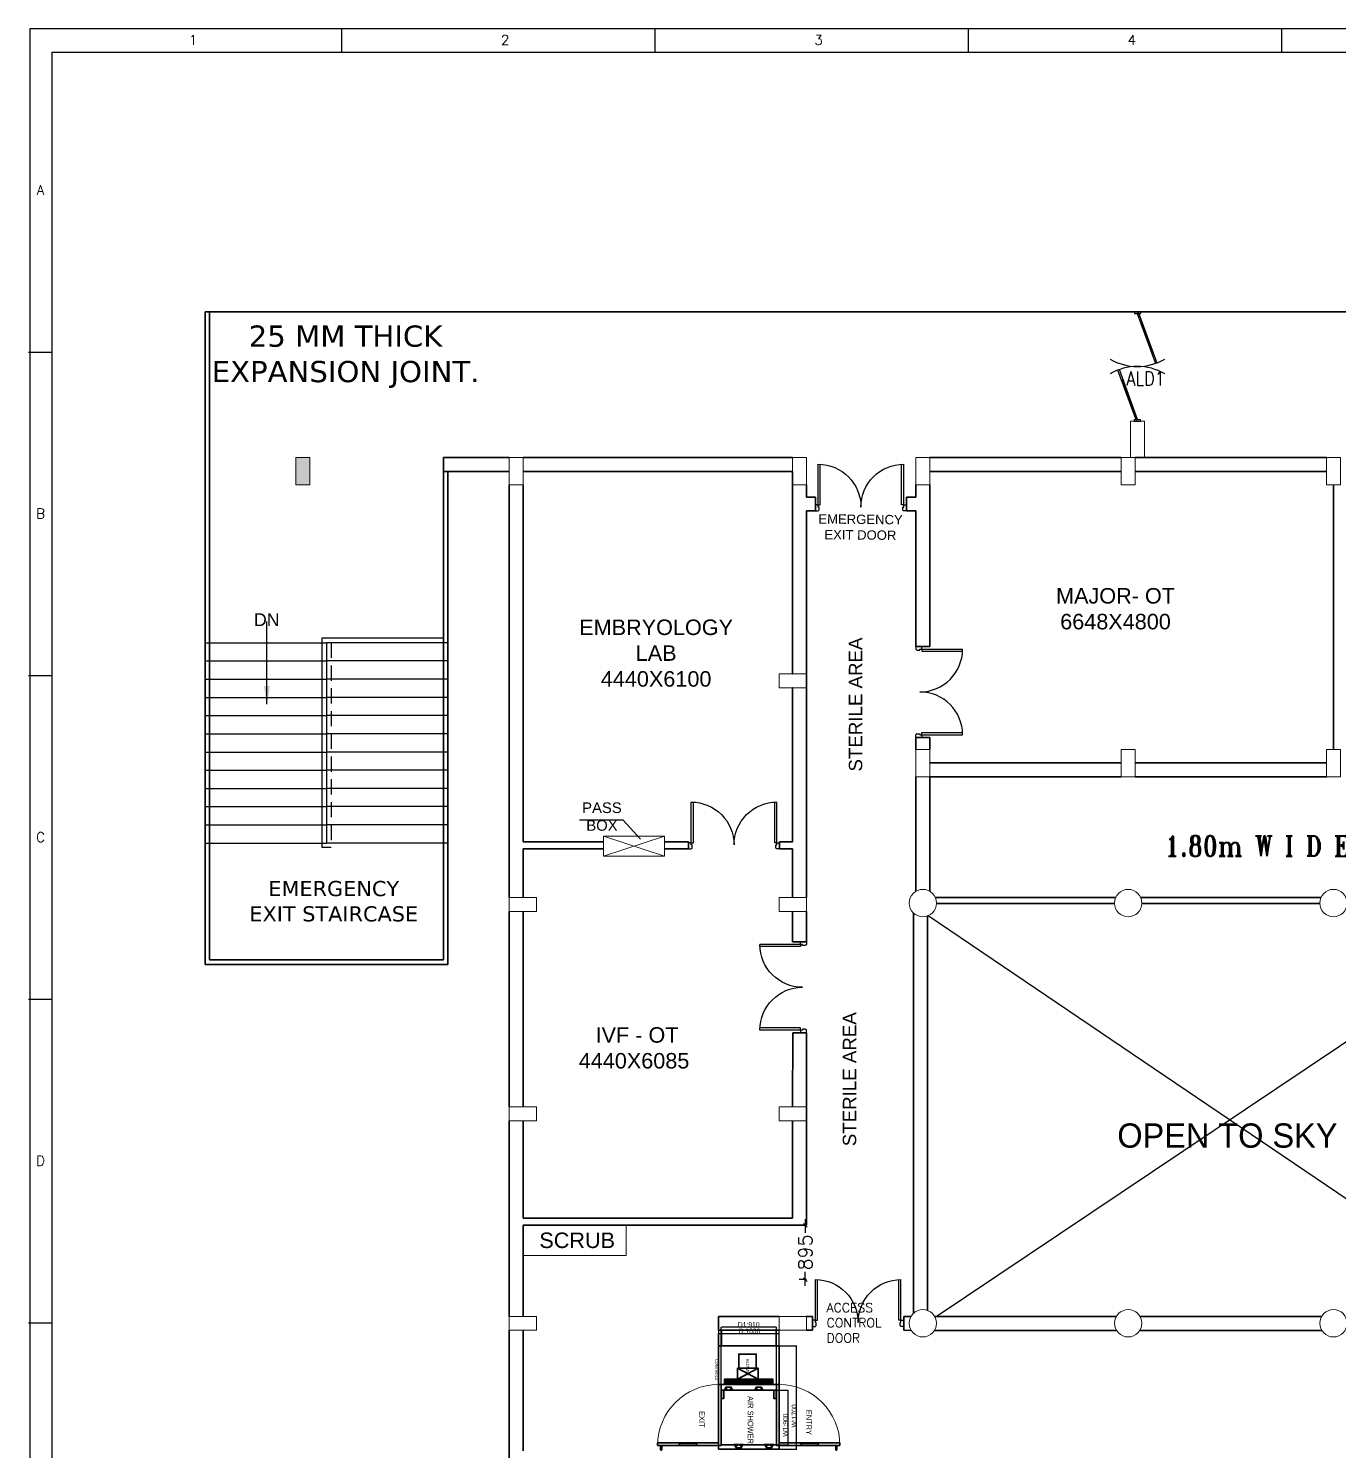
# Model space of a CAD drawing. Extents: x 2733443 to 3206532, y -1516114 to -1264405.
# Drawn here: x 2982526 to 3004107, y -1370105 to -1346682 of the extents above; entities that cross this region are included whole.
import ezdxf
from ezdxf.enums import TextEntityAlignment as Align

# ---------------------------------------------------------------- set-up
doc = ezdxf.new("R2010")
doc.units = 0
doc.header["$MEASUREMENT"] = 0
doc.linetypes.add('1', pattern=[0, 0, 0])
doc.linetypes.add('DASHED', pattern=[0.75, 0.5, -0.25])
doc.layers.get('0').update_dxf_attribs({"color": 250, "linetype": '1'})
for name, color, linetype, lineweight in [('AIR SHOWER', 7, 'Continuous', 35), ('Column', 162, 'Continuous', 13), ('WALL', 7, '1', 35), ('WIN', 151, 'Continuous', 9)]:
    doc.layers.add(name, color=color, linetype=linetype, lineweight=lineweight)
for name, color, linetype in [('ALD1', 7, 'Continuous'), ('DOOR', 40, 'Continuous'), ('HS', 251, '1'), ('stairscas', 7, 'Continuous'), ('TEXT', 5, '1'), ('TITLE', 7, 'Continuous')]:
    doc.layers.add(name, color=color, linetype=linetype)
doc.styles.add('ARI', font='arial.ttf')
doc.styles.add('ARIAL', font='arial.ttf')
doc.styles.add('MSK', font='g13f12w.shx')
doc.styles.add('ROMANS', font='romans.shx')
doc.styles.add('RT', font='romant.shx')
doc.dimstyles.new('BIGDFD', dxfattribs={"dimtxt": 8, "dimasz": 4, "dimexe": 1, "dimexo": 2, "dimtad": 1, "dimlfac": 10, "dimtxsty": 'Standard', "dimcen": 2.5, "dimclrd": 5, "dimclre": 3, "dimclrt": 1, "dimadec": 0, "dimazin": 0, "dimtfac": 1, "dimtmove": 0, "dimatfit": 3, "dimfxl": 1, "dimarcsym": 0})
doc.dimstyles.new('BIGDFD$0', dxfattribs={"dimtxt": 8, "dimasz": 4, "dimexe": 1, "dimexo": 2, "dimtad": 1, "dimlfac": 10, "dimtxsty": 'Standard', "dimcen": 2.5, "dimclrd": 5, "dimclre": 3, "dimclrt": 1, "dimadec": 0, "dimazin": 0, "dimtfac": 1, "dimtmove": 0, "dimatfit": 3, "dimfxl": 1, "dimarcsym": 0})
doc.dimstyles.new('MM', dxfattribs={"dimscale": 0, "dimtxt": 230, "dimasz": 60, "dimexe": 100, "dimexo": 0.0625, "dimgap": 25, "dimtad": 0, "dimdec": 0, "dimzin": 0, "dimdsep": 46, "dimtxsty": 'ROMANS', "dimblk": 'OBLIQUE', "dimcen": 0.09, "dimdle": 100, "dimclrd": 5, "dimclre": 5, "dimclrt": 6, "dimadec": 0, "dimazin": 0, "dimtfac": 1, "dimtdec": 0, "dimtofl": 0, "dimtmove": 1, "dimatfit": 3, "dimfxl": 1, "dimfrac": 2, "dimtolj": 1, "dimtzin": 0, "dimarcsym": 0})
doc.dimstyles.new('TEXT', dxfattribs={"dimscale": 0, "dimtxt": 500, "dimasz": 100, "dimexe": 75, "dimexo": 100, "dimgap": 50, "dimtad": 0, "dimdec": 0, "dimzin": 0, "dimdsep": 46, "dimtxsty": 'ARIAL', "dimblk": 'OBLIQUE', "dimcen": 0.09, "dimdle": 100, "dimclrd": 256, "dimclre": 256, "dimclrt": 6, "dimadec": 0, "dimazin": 0, "dimtfac": 1, "dimtdec": 0, "dimtofl": 0, "dimtmove": 2, "dimatfit": 3, "dimfxl": 1, "dimfrac": 2, "dimtolj": 1, "dimtzin": 0, "dimarcsym": 0})

# ---------------------------------------------------------------- blocks, each defined once
blk = doc.blocks.new('Z$W@#5624')
at = {"layer": 'DOOR'}
for p, q in [((19, 470), (840, 769)), ((28, 446), (849, 745)), ((676, 709), (685, 685)), ((0, 400), (0, 499)), ((0, 499), (25, 499)), ((19, 470), (28, 446)), ((25, 400), (25, 499)), ((183, 529), (192, 506)), ((188, 518), (680, 697)), ((1798, 499), (1773, 499)), ((1773, 400), (1773, 499)), ((1798, 400), (1798, 499)), ((0, 400), (25, 400)), ((1770, 453), (949, 154)), ((1779, 429), (957, 130)), ((1610, 381), (1117, 202)), ((1614, 369), (1606, 393)), ((1779, 429), (1770, 453)), ((1798, 400), (1773, 400)), ((1113, 214), (1122, 190))]:
    blk.add_line(p, q, dxfattribs=at)
at = {"layer": 'DOOR', "color": 145}
for centre, start_param, end_param in [((0, 449), 2.617994, 3.665191), ((1798, 449), -0.523599, 0.523599)]:
    blk.add_ellipse(centre, major_axis=(-899, 0), ratio=1, start_param=start_param, end_param=end_param, dxfattribs=at)
blk = doc.blocks.new('_Oblique')
at = {"color": 0, "linetype": 'ByBlock', "lineweight": -2}
blk.add_line((-0.5, -0.5), (0.5, 0.5), dxfattribs=at)
blk = doc.blocks.new('A$C1BA14061')
at = {"layer": 'TITLE', "color": 7}
for p, q in [((0, 0), (203982, 0)), ((0, -140464), (0, 0)), ((16920, -1290), (16920, 0)), ((33925, -1290), (33925, 0)), ((50931, -1290), (50931, 0)), ((67937, -1290), (67937, 0))]:
    blk.add_line(p, q, dxfattribs=at)
at = {"layer": 'TITLE'}
for p, q in [((1204, -1290), (202692, -1290)), ((1204, -139174), (1204, -1290))]:
    blk.add_line(p, q, dxfattribs=at)
at = {"layer": 'TITLE', "color": 0}
for p, q in [((-86, -17558), (1204, -17558)), ((-86, -35116), (1204, -35116)), ((-86, -52674), (1204, -52674)), ((-86, -70232), (1204, -70232))]:
    blk.add_line(p, q, dxfattribs=at)
at = {"layer": 'TITLE', "color": 7, "style": 'ROMANS', "width": 1}
for s, p in [('1', (8852, -626)), ('2', (25785, -626)), ('3', (42791, -626)), ('4', (59796, -626))]:
    blk.add_text(s, height=535, dxfattribs=at).set_placement(p, align=Align.MIDDLE)
at = {"layer": 'TITLE', "color": 0, "style": 'ROMANS', "width": 1}
for s, p in [('A', (573, -8765)), ('B', (573, -26323)), ('C', (573, -43881)), ('D', (573, -61439))]:
    blk.add_text(s, height=535, dxfattribs=at).set_placement(p, align=Align.MIDDLE)
blk = doc.blocks.new('ddoor')
at = {"layer": 'DOOR', "lineweight": 25}
for p, q in [((50, 0), (-50, 0)), ((-50, 0), (-50, -45)), ((50, -45), (50, 0)), ((-50, -45), (-47, -45)), ((-35, -60), (-35, -57)), ((-35, -60), (15, -60)), ((15, -60), (15, -45)), ((15, -45), (50, -45)), ((50, -45), (720, -45)), ((50, -45), (50, -80)), ((50, -80), (720, -80)), ((-50, -1500), (-50, -1455)), ((-50, -1455), (-47, -1455)), ((50, -1500), (-50, -1500)), ((50, -1500), (-50, -1500)), ((-35, -1440), (-35, -1442)), ((-35, -1440), (15, -1440)), ((15, -1440), (15, -1455)), ((15, -1455), (50, -1455)), ((50, -1420), (720, -1420)), ((50, -1455), (50, -1420)), ((50, -1455), (720, -1455)), ((50, -1455), (50, -1500))]:
    blk.add_line(p, q, dxfattribs=at)
for centre, start, end in [((-35, -45), 180, 270), ((-35, -1455), 90, 180)]:
    blk.add_arc(centre, 12.5, start, end, dxfattribs=at)
at = {"layer": 'DOOR', "color": 146, "lineweight": 25, "true_color": 0x105689}
for centre, start, end in [((15, -45), 270, 0), ((15, -1455), 0, 90)]:
    blk.add_arc(centre, 705, start, end, dxfattribs=at)
blk = doc.blocks.new('*D38')
at = {"layer": 'AIR SHOWER', "color": 3, "lineweight": -2, "transparency": 16777216}
for p, q in [((2994848, -1369109), (2995036, -1369109)), ((2994848, -1370009), (2995036, -1370009))]:
    blk.add_line(p, q, dxfattribs=at)
at = {"layer": 'AIR SHOWER', "color": 5, "lineweight": -2, "transparency": 16777216}
blk.add_line((2995035, -1369113), (2995035, -1370005), dxfattribs=at)
at = {"layer": 'AIR SHOWER', "color": 5, "transparency": 16777216}
for points in [[(2995035, -1369113), (2995036, -1369113), (2995035, -1369109)], [(2995035, -1370005), (2995036, -1370005), (2995035, -1370009)]]:
    blk.add_solid(points, dxfattribs=at)
at = {"layer": 'Defpoints', "color": 0, "transparency": 16777216}
for p in [(2994846, -1369109), (2994846, -1370009), (2995035, -1370009)]:
    blk.add_point(p, dxfattribs=at)
at = {"layer": 'AIR SHOWER', "color": 1, "transparency": 16777216, "insert": (2994995, -1369686), "char_height": 80, "attachment_point": 5, "rotation": 90}
blk.add_mtext('W1:900', dxfattribs=at)
blk = doc.blocks.new('*D39')
at = {"layer": 'AIR SHOWER', "color": 3, "lineweight": -2, "transparency": 16777216}
for p, q in [((2994893, -1368381), (2995181, -1368381)), ((2994893, -1370081), (2995181, -1370081))]:
    blk.add_line(p, q, dxfattribs=at)
at = {"layer": 'AIR SHOWER', "color": 5, "lineweight": -2, "transparency": 16777216}
blk.add_line((2995180, -1370077), (2995180, -1368385), dxfattribs=at)
at = {"layer": 'AIR SHOWER', "color": 5, "transparency": 16777216}
for points in [[(2995179, -1368385), (2995180, -1368385), (2995180, -1368381)], [(2995179, -1370077), (2995180, -1370077), (2995180, -1370081)]]:
    blk.add_solid(points, dxfattribs=at)
at = {"layer": 'Defpoints', "color": 0, "transparency": 16777216}
for p in [(2994891, -1368381), (2995180, -1368381), (2994891, -1370081)]:
    blk.add_point(p, dxfattribs=at)
at = {"layer": 'AIR SHOWER', "color": 1, "transparency": 16777216, "insert": (2995139, -1369535), "char_height": 80, "attachment_point": 5, "rotation": 90}
blk.add_mtext('W:1700', dxfattribs=at)
blk = doc.blocks.new('nolllw new')
for p, q in [((-139, 14), (-138, 15)), ((-124, 16), (-137, 16)), ((-123, 15), (-107, -15)), ((-113, 14), (-3, 14)), ((8, 15), (-8, -15)), ((9, 16), (22, 16)), ((23, 14), (23, 16)), ((23, 14), (23, 15)), ((-100, -16), (-106, -16)), ((-15, -16), (-9, -16))]:
    blk.add_line(p, q)
at = {"color": 19}
for p, q in [((-124, 16), (-58, 16)), ((9, 16), (-58, 16)), ((-100, -34), (-15, -34))]:
    blk.add_line(p, q, dxfattribs=at)
at = {"color": 1}
for p, q in [((-75, 15), (-75, 11)), ((-41, 15), (-41, 11)), ((-100, -27), (-100, -34)), ((-15, -27), (-15, -34))]:
    blk.add_line(p, q, dxfattribs=at)
at = {"color": 3}
for p, q in [((-113, -5), (-113, -13)), ((-110, -16), (-110, -16)), ((-109, -17), (-101, -34)), ((-100, -34), (-100, -34)), ((-15, -34), (-15, -34)), ((-7, -17), (-14, -34)), ((-6, -16), (-5, -16)), ((-2, -5), (-2, -13))]:
    blk.add_line(p, q, dxfattribs=at)
for centre, radius, start, end in [((-137, 15), 1, 90, 159.381), ((-124, 15), 1, 27.8597, 90), ((9, 15), 1, 90, 152.1403), ((22, 15), 1, 20.619, 90), ((-106, -15), 1, 207.8597, 270), ((-100, -15), 1, 270, 343.3261), ((-61, -27), 40.2, 161.5212, 163.3261), ((-54, -27), 40.2, 16.6739, 18.4788), ((-15, -15), 1, 196.6739, 270), ((-9, -15), 1, 270, 332.1403)]:
    blk.add_arc(centre, radius, start, end)
at = {"color": 1}
for centre, radius, start, end in [((-61, -27), 39.2, 111.5891, 180), ((-74, 15), 0.396, 106.6984, 167.5275), ((-76, 11), 1, 291.5891, 0), ((-41, 15), 0.396, 12.4725, 73.3016), ((-40, 11), 1, 180, 248.4109), ((-54, -27), 39.2, 0, 68.4109)]:
    blk.add_arc(centre, radius, start, end, dxfattribs=at)
at = {"color": 3}
for centre, radius, start, end in [((-110, -13), 3, 180, 270), ((-110, -17), 1, 24.7129, 90), ((-100, -34), 0.5, 204.7129, 270), ((-15, -34), 0.5, 270, 335.2871), ((-6, -17), 1, 90, 155.2871), ((-5, -13), 3, 270, 0)]:
    blk.add_arc(centre, radius, start, end, dxfattribs=at)
blk = doc.blocks.new('*D40')
at = {"layer": 'AIR SHOWER', "color": 3, "lineweight": -2, "transparency": 16777216}
for p, q in [((2993891, -1368379), (2993891, -1368175)), ((2994891, -1368379), (2994891, -1368175))]:
    blk.add_line(p, q, dxfattribs=at)
at = {"layer": 'AIR SHOWER', "color": 5, "lineweight": -2, "transparency": 16777216}
blk.add_line((2993895, -1368176), (2994887, -1368176), dxfattribs=at)
at = {"layer": 'AIR SHOWER', "color": 5, "transparency": 16777216}
for points in [[(2993895, -1368176), (2993895, -1368177), (2993891, -1368176)], [(2994887, -1368176), (2994887, -1368177), (2994891, -1368176)]]:
    blk.add_solid(points, dxfattribs=at)
at = {"layer": 'Defpoints', "color": 0, "transparency": 16777216}
for p in [(2993891, -1368381), (2994891, -1368176), (2994891, -1368381)]:
    blk.add_point(p, dxfattribs=at)
at = {"layer": 'AIR SHOWER', "color": 1, "lineweight": 0, "transparency": 16777216, "insert": (2994404, -1368136), "char_height": 80, "width": 377.22, "attachment_point": 5}
blk.add_mtext('D:1000', dxfattribs=at)
blk = doc.blocks.new('*D41')
at = {"layer": 'AIR SHOWER', "color": 3, "lineweight": -2, "transparency": 16777216}
for p, q in [((2993936, -1369107), (2993936, -1368071)), ((2994846, -1369107), (2994846, -1368071))]:
    blk.add_line(p, q, dxfattribs=at)
at = {"layer": 'AIR SHOWER', "color": 5, "lineweight": -2, "transparency": 16777216}
blk.add_line((2994842, -1368072), (2993940, -1368072), dxfattribs=at)
at = {"layer": 'AIR SHOWER', "color": 5, "transparency": 16777216}
for points in [[(2993940, -1368071), (2993940, -1368072), (2993936, -1368072)], [(2994842, -1368071), (2994842, -1368072), (2994846, -1368072)]]:
    blk.add_solid(points, dxfattribs=at)
at = {"layer": 'Defpoints', "color": 0, "transparency": 16777216}
for p in [(2993936, -1368072), (2993936, -1369109), (2994846, -1369109)]:
    blk.add_point(p, dxfattribs=at)
at = {"layer": 'AIR SHOWER', "color": 1, "lineweight": 0, "transparency": 16777216, "insert": (2994391, -1368031), "char_height": 80, "attachment_point": 5}
blk.add_mtext('D1:910', dxfattribs=at)
blk = doc.blocks.new('*D37')
at = {"layer": 'Defpoints', "color": 0, "transparency": 16777216}
for p in [(2995343, -1366395), (2995323, -1367290), (2995343, -1367290)]:
    blk.add_point(p, dxfattribs=at)
at = {"layer": 'TEXT', "color": 5, "lineweight": -2, "transparency": 16777216}
for p, q in [((2995343, -1366395), (2995223, -1366395)), ((2995323, -1366295), (2995323, -1366522)), ((2995323, -1367390), (2995323, -1367163)), ((2995343, -1367290), (2995223, -1367290))]:
    blk.add_line(p, q, dxfattribs=at)
at = {"layer": 'TEXT', "color": 5, "lineweight": -2, "transparency": 16777216, "xscale": 60, "yscale": 60, "zscale": 60}
for p, rotation in [((2995323, -1366395), 90), ((2995323, -1367290), 270)]:
    blk.add_blockref('_Oblique', p, dxfattribs=dict(at, rotation=rotation))
at = {"layer": 'TEXT', "color": 6, "transparency": 16777216, "insert": (2995323, -1366842), "char_height": 230, "attachment_point": 5, "rotation": 90, "style": 'ROMANS'}
blk.add_mtext('\\A1;895', dxfattribs=at)

msp = doc.modelspace()

# ---------------------------------------------------------------- hatches: boundary and pattern name
at = {"layer": 'AIR SHOWER'}
h = msp.add_hatch(dxfattribs=at)
h.set_pattern_fill('ANSI37', color=256, scale=2.4, angle=450, style=0)
h.set_pattern_definition([(315, (3044595.068, -1003214.127), (5.38815367, 5.38815367), []), (45, (3044595.068, -1003214.127), (-5.38815367, 5.38815367), [])])
h.paths.add_polyline_path([(2993990.0525, -1369018.8201), (2993990.0525, -1368930.406), (2994786.9265, -1368930.406), (2994786.9265, -1369018.8201)])
h = msp.add_hatch(dxfattribs=at)
h.set_pattern_fill('ANSI37', color=256, scale=2.4, angle=450, style=0)
h.set_pattern_definition([(315, (3028755.1355, -841334.607), (5.38815367, 5.38815367), []), (45, (3028755.1355, -841334.607), (-5.38815367, 5.38815367), [])])
h.paths.add_polyline_path([(2994784.186, -1368930.406), (2994784.186, -1369018.8201), (2994711.9427, -1369018.8201), (2994711.9427, -1368930.406)])
at = {"layer": 'HS', "lineweight": 0}
msp.add_hatch(color=251, dxfattribs=at).paths.add_polyline_path([(2986928.1809, -1353749.7761), (2986928.1809, -1354199.7761), (2987158.1809, -1354199.7761), (2987158.1809, -1353749.7761)])

# ---------------------------------------------------------------- linework, layer by layer
for p, q in [((2993891.265, -1368124.7761), (2993891.265, -1368381.1707)), ((2993941.265, -1368124.7761), (2993941.265, -1368381.1707)), ((2994841.265, -1368381.1707), (2994841.265, -1368124.7761)), ((2994891.265, -1368381.1707), (2994891.265, -1368124.7761)), ((2994891.265, -1370081.1707), (2994791.265, -1370081.1707))]:
    msp.add_line(p, q)
at = {"layer": 'AIR SHOWER'}
for p, q in [((2993891.265, -1368381.1707), (2994891.265, -1368381.1707)), ((2993891.265, -1368381.1707), (2993891.265, -1370081.1707)), ((2994891.265, -1368381.1707), (2994891.265, -1370081.1707)), ((2994546.4695, -1368930.406), (2994207.223, -1368749.5806)), ((2994207.223, -1368930.406), (2994546.4695, -1368749.5806)), ((2993936.265, -1369018.8201), (2993891.265, -1369018.8201)), ((2993891.265, -1369018.8201), (2994891.265, -1369018.8201)), ((2993936.265, -1369018.8201), (2993936.265, -1370021.1707)), ((2994891.265, -1369018.8201), (2994846.265, -1369018.8201)), ((2994846.265, -1369018.8201), (2994846.265, -1370021.1707)), ((2994846.265, -1369108.8201), (2993936.265, -1369108.8201)), ((2994846.265, -1369108.8201), (2994846.265, -1370021.1707)), ((2993891.265, -1369976.1707), (2992888.9144, -1369976.1707)), ((2992888.9144, -1370021.1707), (2992888.9144, -1369976.1707)), ((2992888.9144, -1370021.1707), (2993891.265, -1370021.1707)), ((2992939.4144, -1370091.6707), (2992939.4144, -1370021.1707)), ((2992958.4144, -1370091.6707), (2992958.4144, -1370021.1707)), ((2993235.595, -1369976.1707), (2993235.595, -1369982.1707)), ((2993545.595, -1369982.1707), (2993235.595, -1369982.1707)), ((2993235.595, -1370015.1707), (2993545.595, -1370015.1707)), ((2993235.595, -1370015.1707), (2993235.595, -1370021.1707)), ((2993250.595, -1369982.1707), (2993250.595, -1370015.1707)), ((2993530.595, -1369982.1707), (2993530.595, -1370015.1707)), ((2993545.595, -1369976.1707), (2993545.595, -1369982.1707)), ((2993545.595, -1370015.1707), (2993545.595, -1370021.1707)), ((2993891.265, -1370021.1707), (2993936.265, -1370021.1707)), ((2994846.265, -1370008.8201), (2993936.265, -1370008.8201)), ((2994846.265, -1370008.8201), (2993936.265, -1370008.8201)), ((2994891.265, -1370021.1707), (2994846.265, -1370021.1707)), ((2994891.265, -1369976.1707), (2995893.6157, -1369976.1707)), ((2995893.6157, -1370021.1707), (2994891.265, -1370021.1707)), ((2995236.935, -1369976.1707), (2995236.935, -1369982.1707)), ((2995236.935, -1369982.1707), (2995546.935, -1369982.1707)), ((2995546.935, -1370015.1707), (2995236.935, -1370015.1707)), ((2995236.935, -1370015.1707), (2995236.935, -1370021.1707)), ((2995251.935, -1369982.1707), (2995251.935, -1370015.1707)), ((2995531.935, -1369982.1707), (2995531.935, -1370015.1707)), ((2995546.935, -1369976.1707), (2995546.935, -1369982.1707)), ((2995546.935, -1370015.1707), (2995546.935, -1370021.1707)), ((2995824.1157, -1370091.6707), (2995824.1157, -1370021.1707)), ((2995843.1157, -1370091.6707), (2995843.1157, -1370021.1707)), ((2995893.6157, -1370021.1707), (2995893.6157, -1369976.1707)), ((2993891.265, -1370081.1707), (2994891.265, -1370081.1707)), ((2993891.265, -1370081.1707), (2994891.265, -1370081.1707))]:
    msp.add_line(p, q, dxfattribs=at)
for points in [[(2994513.826, -1368749.5806), (2994513.826, -1368517.2081), (2994227.4515, -1368517.2081), (2994227.4515, -1368749.5806)], [(2994546.4695, -1368930.406), (2994546.4695, -1368749.5806), (2994207.223, -1368749.5806), (2994207.223, -1368930.406)], [(2994789.9011, -1369018.8201), (2994789.9011, -1368930.406), (2993990.0525, -1368930.406), (2993990.0525, -1369018.8201)], [(2993936.265, -1369245.4481), (2993936.265, -1369108.8201), (2993980.7502, -1369108.8201), (2993980.7502, -1369245.4481)], [(2993940.2757, -1369127.6031), (2993940.2757, -1369233.5958), (2993936.265, -1369233.5958), (2993936.265, -1369127.6031)], [(2994846.265, -1369245.4481), (2994846.265, -1369108.8201), (2994801.7798, -1369108.8201), (2994801.7798, -1369245.4481)], [(2994842.2543, -1369127.6031), (2994842.2543, -1369233.5958), (2994846.265, -1369233.5958), (2994846.265, -1369127.6031)]]:
    msp.add_lwpolyline(points, close=True, dxfattribs=at)
at = {"layer": 'AIR SHOWER', "lineweight": 0}
for centre, start, end in [((2993891.265, -1370021.1707), 90, 180), ((2994891.265, -1370021.1707), 0, 90)]:
    msp.add_arc(centre, 1002.3506, start, end, dxfattribs=at)
at = {"layer": 'AIR SHOWER'}
for centre in [(2992948.9144, -1370091.6707), (2995833.6157, -1370091.6707)]:
    msp.add_arc(centre, 9.5, 180, 0, dxfattribs=at)
at = {"layer": 'Column'}
for points in [[(2986928.1809, -1353749.7761), (2987158.1809, -1353749.7761), (2987158.1809, -1354199.7761), (2986928.1809, -1354199.7761)], [(2990443.3491, -1354199.7761), (2990673.3491, -1354199.7761), (2990673.3491, -1353749.7761), (2990443.3491, -1353749.7761)], [(2995113.265, -1354199.7761), (2995343.265, -1354199.7761), (2995343.265, -1353749.7761), (2995113.265, -1353749.7761)], [(2997143.265, -1354199.7761), (2997373.265, -1354199.7761), (2997373.265, -1353749.7761), (2997143.265, -1353749.7761)], [(3000524.9317, -1354199.7761), (3000754.9317, -1354199.7761), (3000754.9317, -1353749.7761), (3000524.9317, -1353749.7761)], [(3003906.5984, -1354199.7761), (3004136.5984, -1354199.7761), (3004136.5984, -1353749.7761), (3003906.5984, -1353749.7761)], [(2995343.265, -1357314.7761), (2995343.265, -1357544.7761), (2994893.265, -1357544.7761), (2994893.265, -1357314.7761)], [(2997143.265, -1359009.7761), (2997373.265, -1359009.7761), (2997373.265, -1358559.7761), (2997143.265, -1358559.7761)], [(3000524.9317, -1359009.7761), (3000754.9317, -1359009.7761), (3000754.9317, -1358559.7761), (3000524.9317, -1358559.7761)], [(3003906.5984, -1359009.7761), (3004136.5984, -1359009.7761), (3004136.5984, -1358559.7761), (3003906.5984, -1358559.7761)], [(2990893.3491, -1360994.7761), (2990893.3491, -1361224.7761), (2990443.3491, -1361224.7761), (2990443.3491, -1360994.7761)], [(2995343.265, -1360994.7761), (2995343.265, -1361224.7761), (2994893.265, -1361224.7761), (2994893.265, -1360994.7761)], [(2990443.3491, -1364444.7761), (2990443.3491, -1364674.7761), (2990893.3491, -1364674.7761), (2990893.3491, -1364444.7761)], [(2994893.265, -1364444.7761), (2994893.265, -1364674.7761), (2995343.265, -1364674.7761), (2995343.265, -1364444.7761)], [(2990893.3491, -1367894.7761), (2990893.3491, -1368124.7761), (2990443.3491, -1368124.7761), (2990443.3491, -1367894.7761)], [(2995343.265, -1367894.7761), (2995343.265, -1368124.7761), (2994893.265, -1368124.7761), (2994893.265, -1367894.7761)]]:
    msp.add_lwpolyline(points, close=True, dxfattribs=at)
at = {"layer": 'Column', "color": 3}
for centre in [(2997258.265, -1361087.2761), (3000639.9317, -1361087.2761), (3004021.5984, -1361087.2761), (2997258.265, -1368009.7761), (3000639.9317, -1368009.7761), (3004021.5984, -1368009.7761)]:
    msp.add_circle(centre, 225, dxfattribs=at)
at = {"layer": 'stairscas', "color": 251, "linetype": 'Continuous'}
for p, q in [((2985435.765, -1356799.7761), (2987435.765, -1356799.7761)), ((2987360.765, -1356724.7761), (2987360.765, -1360174.7761)), ((2989360.765, -1356724.7761), (2987360.765, -1356724.7761)), ((2987435.765, -1356799.7761), (2987435.765, -1360099.7761)), ((2989360.765, -1356799.7761), (2987435.765, -1356799.7761)), ((2985435.765, -1357099.7761), (2987435.765, -1357099.7761)), ((2985435.765, -1357399.7761), (2987435.765, -1357399.7761)), ((2985435.765, -1357699.7761), (2987435.765, -1357699.7761)), ((2985435.765, -1357999.7761), (2987435.765, -1357999.7761)), ((2985435.765, -1358299.7761), (2987435.765, -1358299.7761)), ((2985435.765, -1358599.7761), (2987435.765, -1358599.7761)), ((2985435.765, -1358899.7761), (2987435.765, -1358899.7761)), ((2985435.765, -1359199.7761), (2987435.765, -1359199.7761)), ((2985435.765, -1359499.7761), (2987435.765, -1359499.7761)), ((2985435.765, -1359799.7761), (2987435.765, -1359799.7761)), ((2985435.765, -1360099.7761), (2987435.765, -1360099.7761))]:
    msp.add_line(p, q, dxfattribs=at)
at = {"layer": 'stairscas', "color": 251, "linetype": 'DASHED', "ltscale": 500}
for p, q in [((2987435.765, -1356799.7761), (2987435.765, -1360099.7761)), ((2987510.765, -1356799.7761), (2987510.765, -1360174.7761)), ((2987510.765, -1360174.7761), (2987360.765, -1360174.7761)), ((2987435.765, -1360099.7761), (2987435.765, -1360099.7761)), ((2987435.765, -1360099.7761), (2987435.765, -1360099.7761))]:
    msp.add_line(p, q, dxfattribs=at)
at = {"layer": 'stairscas', "color": 251, "ltscale": 500}
for p, q in [((2989435.765, -1356799.7761), (2987435.765, -1356799.7761)), ((2989435.765, -1357099.7761), (2987435.765, -1357099.7761)), ((2989435.765, -1357399.7761), (2987435.765, -1357399.7761)), ((2989435.765, -1357699.7761), (2987435.765, -1357699.7761)), ((2989435.765, -1357999.7761), (2987435.765, -1357999.7761)), ((2989435.765, -1358299.7761), (2987435.765, -1358299.7761)), ((2989435.765, -1358599.7761), (2987435.765, -1358599.7761)), ((2989435.765, -1358899.7761), (2987435.765, -1358899.7761)), ((2989435.765, -1359199.7761), (2987435.765, -1359199.7761)), ((2989435.765, -1359499.7761), (2987435.765, -1359499.7761)), ((2989435.765, -1359799.7761), (2987435.765, -1359799.7761)), ((2989435.765, -1360099.7761), (2987435.765, -1360099.7761)), ((2997346.8754, -1361294.093), (3007185.0383, -1367954.9847)), ((2997459.8215, -1367909.7761), (3007325.2807, -1361297.7686))]:
    msp.add_line(p, q, dxfattribs=at)
at = {"layer": 'WALL', "color": 251, "linetype": 'Continuous'}
for p, q in [((2985435.765, -1351349.7761), (2985435.765, -1362099.7761)), ((2985510.765, -1351349.7761), (2985510.765, -1362024.7761)), ((2989360.765, -1353979.7761), (2989360.765, -1362024.7761, 0)), ((2989360.765, -1353979.7761), (2989360.765, -1362024.7761, 0)), ((2989435.765, -1353979.7761), (2989435.765, -1362099.7761, 0)), ((2989435.765, -1353979.7761), (2989435.765, -1362099.7761, 0)), ((2985510.765, -1362024.7761), (2989360.765, -1362024.7761)), ((2985435.765, -1362099.7761), (2989435.765, -1362099.7761))]:
    msp.add_line(p, q, dxfattribs=at)
at = {"layer": 'WALL', "color": 251}
for p, q in [((3031593.1809, -1351349.7761), (2985435.765, -1351349.7761)), ((2985510.765, -1353749.7761), (2985510.765, -1353979.7761)), ((2989360.765, -1353749.7761), (2989360.765, -1353979.7761)), ((2990443.3491, -1353749.7761), (2989360.765, -1353749.7761)), ((2989360.765, -1353749.7761), (2989360.765, -1353979.7761)), ((2990443.3491, -1353979.7761), (2989360.765, -1353979.7761)), ((2995118.265, -1357314.7761), (2995113.265, -1357314.7761)), ((2995118.265, -1357544.7761), (2995113.265, -1357544.7761))]:
    msp.add_line(p, q, dxfattribs=at)
at = {"layer": 'WALL', "color": 251, "lineweight": 5}
for p, q in [((3000678.0128, -1353149.7761), (3000908.0128, -1353149.7761)), ((3000678.0128, -1353749.7761), (3000678.0128, -1353149.7761)), ((3000908.0128, -1353749.7761), (3000908.0128, -1353149.7761)), ((3003906.5984, -1353749.7761), (3003307.3056, -1353749.7761)), ((3003906.5984, -1353979.7761), (3003307.3056, -1353979.7761))]:
    msp.add_line(p, q, dxfattribs=at)
at = {"layer": 'WALL'}
for p, q in [((2995113.265, -1353749.7761), (2990673.3491, -1353749.7761)), ((2997373.265, -1353749.7761), (3000524.9317, -1353749.7761)), ((3000754.9317, -1353749.7761), (3003906.5984, -1353749.7761)), ((2994998.265, -1353979.7761), (2990673.3491, -1353979.7761)), ((2995113.265, -1353979.7761), (2994998.265, -1353979.7761)), ((2995113.265, -1355594.7761), (2995113.265, -1353979.7761)), ((2997373.265, -1353979.7761), (3000524.9317, -1353979.7761)), ((3000754.9317, -1353979.7761), (3003906.5984, -1353979.7761)), ((2990443.3491, -1354199.7761), (2990443.3491, -1360994.7761)), ((2990673.3491, -1354199.7761), (2990673.3491, -1355479.7761)), ((2995343.265, -1354399.7761), (2995343.265, -1354199.7761)), ((2997143.265, -1354399.7761), (2997143.265, -1354199.7761)), ((2997373.265, -1356859.7761), (2997373.265, -1354199.7761)), ((3004021.5984, -1354199.7761), (3004021.5984, -1358559.7761)), ((2995488.6531, -1354399.7761), (2995343.265, -1354399.7761)), ((2995488.6531, -1354629.7761), (2995488.6531, -1354399.7761)), ((2997143.265, -1354399.7761), (2996988.6531, -1354399.7761)), ((2996988.6531, -1354629.7761), (2996988.6531, -1354399.7761)), ((2995343.265, -1360014.2523), (2995343.265, -1354626.7928)), ((2995488.6531, -1354629.7761), (2995343.265, -1354629.7761)), ((2997143.265, -1354629.7761), (2996988.6531, -1354629.7761)), ((2997143.265, -1356859.7761), (2997143.265, -1354629.7761)), ((2990673.3491, -1355479.7761), (2990673.3491, -1360079.7761)), ((2995113.265, -1357314.7761), (2995113.265, -1355594.7761)), ((2997143.265, -1356859.7761), (2997373.265, -1356859.7761)), ((2995113.265, -1359929.7761), (2995113.265, -1357544.7761)), ((2997143.265, -1358559.7761), (2997143.265, -1358359.7761)), ((2997143.265, -1358359.7761), (2997373.265, -1358359.7761)), ((2997373.265, -1358559.7761), (2997373.265, -1358359.7761)), ((2997373.265, -1358779.7761), (3000524.9317, -1358779.7761)), ((3000754.9317, -1358779.7761), (3003906.5984, -1358779.7761)), ((2997143.265, -1359009.7761), (2997143.265, -1360893.8853)), ((2997373.265, -1359009.7761), (3000524.9317, -1359009.7761)), ((2997373.265, -1360893.8853), (2997373.265, -1359009.7761)), ((3000754.9317, -1359009.7761), (3003906.5984, -1359009.7761)), ((2995113.265, -1360079.7761), (2995113.265, -1359929.7761)), ((2995343.265, -1360994.7761), (2995343.265, -1359929.7761)), ((2990673.3491, -1360079.7761), (2992000.7654, -1360079.7761)), ((2990673.3491, -1360079.7761), (2992000.7654, -1360079.7761)), ((2990673.3491, -1360194.7761), (2992000.7654, -1360194.7761)), ((2990673.3491, -1360194.7761), (2990673.3491, -1360394.7761)), ((2990673.3491, -1360194.7761), (2992000.7654, -1360194.7761)), ((2993000.7654, -1360079.7761), (2993398.265, -1360079.7761)), ((2993000.7654, -1360079.7761), (2993398.265, -1360079.7761)), ((2993000.7654, -1360194.7761), (2993398.265, -1360194.7761)), ((2993000.7654, -1360194.7761), (2993398.265, -1360194.7761)), ((2993398.265, -1360194.7761), (2993398.265, -1360079.7761)), ((2994150.0403, -1360079.7761), (2994146.4897, -1360079.7761)), ((2995113.265, -1360079.7761), (2994898.265, -1360079.7761)), ((2995113.265, -1360079.7761), (2994898.265, -1360079.7761)), ((2994898.265, -1360079.7761), (2994898.265, -1360194.7761)), ((2994898.265, -1360194.7761), (2995113.265, -1360194.7761)), ((2994898.265, -1360194.7761), (2995113.265, -1360194.7761)), ((2995113.265, -1360394.7761), (2995113.265, -1360194.7761)), ((2990673.3491, -1360394.7761), (2990673.3491, -1360994.7761)), ((2995113.265, -1360994.7761), (2995113.265, -1360394.7761)), ((3000434.825, -1360994.7761), (2997463.3717, -1360994.7761)), ((3000415.0567, -1361094.7761), (2997483.14, -1361094.7761)), ((3003816.4917, -1360994.7761), (3000845.0384, -1360994.7761)), ((3003796.7234, -1361094.7761), (3000864.8067, -1361094.7761)), ((2990443.3491, -1361224.7761), (2990443.3491, -1364444.7761)), ((2990673.3491, -1361224.7761), (2990673.3491, -1364444.7761)), ((2995113.265, -1361224.7761), (2995113.265, -1361724.7761)), ((2995343.265, -1361724.7761), (2995343.265, -1361224.7761)), ((2997103.265, -1367846.6811), (2997103.265, -1361250.3712)), ((2997333.265, -1367797.6441), (2997333.265, -1361299.4082)), ((2995113.265, -1361724.7761), (2995343.265, -1361724.7761)), ((2995118.265, -1363224.7761), (2995113.265, -1364444.7761)), ((2995343.265, -1363224.7761), (2995118.265, -1363224.7761)), ((2995343.265, -1363224.7761), (2995343.265, -1366394.7761)), ((2990443.3491, -1364674.7761), (2990443.3491, -1367894.7761)), ((2990673.3491, -1364674.7761), (2990673.3491, -1366279.7761)), ((2995113.265, -1364674.7761), (2995113.265, -1366279.7761)), ((2990673.3491, -1366279.7761), (2995113.265, -1366279.7761)), ((2990673.3491, -1366394.7761), (2993288.3491, -1366394.7761)), ((2990673.3491, -1366394.7761), (2990673.3491, -1366579.7761)), ((2993288.3491, -1366394.7761), (2995343.265, -1366394.7761)), ((2990673.3491, -1366579.7761), (2990673.3491, -1367894.7761)), ((2994893.265, -1367894.7761), (2993891.265, -1367894.7761)), ((2993891.265, -1367894.7761), (2993891.265, -1368124.7761)), ((2995343.265, -1367894.7761), (2995443.265, -1367894.7761)), ((2995443.265, -1367894.7761), (2995443.265, -1368124.7761)), ((2996943.265, -1367894.7761), (2997064.8742, -1367894.7761)), ((2996943.265, -1367894.7761), (2996943.265, -1368124.7761)), ((2997454.5429, -1367899.7761), (3000443.6538, -1367899.7761)), ((3000836.2096, -1367899.7761), (3003825.3205, -1367899.7761)), ((2990443.3491, -1368124.7761), (2990443.3491, -1371459.7761)), ((2990673.3491, -1368124.7761), (2990673.3491, -1370109.7761)), ((2993891.265, -1368124.7761), (2994893.265, -1368124.7761)), ((2995443.265, -1368124.7761), (2995343.265, -1368124.7761)), ((2996943.265, -1368124.7761), (2997065.5992, -1368125.9866)), ((2997448.5937, -1368129.7761), (3000449.603, -1368129.7761)), ((3000830.2604, -1368129.7761), (3003831.2697, -1368129.7761))]:
    msp.add_line(p, q, dxfattribs=at)
at = {"layer": 'WALL', "color": 18, "lineweight": 20, "true_color": 0x000000}
for p, q in [((2992373.3491, -1366894.7761), (2992373.3491, -1366394.7761)), ((2990673.3491, -1367194.7761), (2990673.3491, -1366579.7761)), ((2992373.3491, -1366894.7761), (2990673.3491, -1366894.7761))]:
    msp.add_line(p, q, dxfattribs=at)
at = {"layer": 'WIN', "color": 8, "linetype": 'Continuous'}
for p, q in [((2992000.7654, -1360313.3298), (2993000.7654, -1359983.3298)), ((2992000.7654, -1359983.3298), (2993000.7654, -1360313.3298)), ((2992000.7654, -1360313.3298), (2993000.7654, -1359983.3298)), ((2992000.7654, -1359983.3298), (2993000.7654, -1360313.3298))]:
    msp.add_line(p, q, dxfattribs=at)
at = {"layer": 'WIN', "linetype": 'Continuous'}
msp.add_lwpolyline([(2992000.7654, -1359983.3298), (2992000.7654, -1360313.3298), (2993000.7654, -1360313.3298), (2993000.7654, -1359983.3298)], close=True, dxfattribs=at)
msp.add_lwpolyline([(2992000.7654, -1359983.3298), (2992000.7654, -1360313.3298), (2993000.7654, -1360313.3298), (2993000.7654, -1359983.3298)], close=True, dxfattribs=at)

# ---------------------------------------------------------------- block references
at = {"layer": 'AIR SHOWER', "xscale": -1, "rotation": 180}
for p in [(2994115.112, -1369094.8941), (2994615.112, -1369094.8941)]:
    msp.add_blockref('nolllw new', p, dxfattribs=at)
at = {"layer": 'AIR SHOWER', "xscale": -1}
for p in [(2994167.4181, -1370024.2094), (2994667.4181, -1370024.2094)]:
    msp.add_blockref('nolllw new', p, dxfattribs=at)
at = {"layer": 'DOOR', "color": 251, "linetype": 'Continuous', "lineweight": 5, "xscale": 1.001247151754797, "yscale": 1.001247151754797, "zscale": 1.001247151754797, "rotation": 270}
msp.add_blockref('Z$W@#5624', (3000343.0128, -1351349.7761), dxfattribs=at)
at = {"layer": 'TITLE', "xscale": 0.3035552556082519, "yscale": 0.3035553943041123, "zscale": 0.3035553665695551}
msp.add_blockref('A$C1BA14061', (2982551.6742, -1346681.9547), dxfattribs=at)
at = {"layer": 'WALL', "xscale": -1, "rotation": 270}
for p in [(2996988.6531, -1354579.7761), (2994898.265, -1360144.7761), (2996943.265, -1368009.7761)]:
    msp.add_blockref('ddoor', p, dxfattribs=at)
at = {"layer": 'WALL'}
msp.add_blockref('ddoor', (2997193.265, -1356859.7761), dxfattribs=at)
at = {"layer": 'WALL', "xscale": -1}
msp.add_blockref('ddoor', (2995293.265, -1361724.7761), dxfattribs=at)

# ---------------------------------------------------------------- texts
at = {"layer": 'AIR SHOWER'}
for s, height, p in [('CONTROLS', 45.7466, (2993837.6698, -1368596.7602)), ('BLOWER', 45.7466, (2994347.1938, -1368599.2002)), ('AIR SHOWER', 91.4932, (2994373.418, -1369208.6565)), ('EXIT', 91.4932, (2993572.9312, -1369453.1757)), ('ENTRY', 91.4932, (2995337.3419, -1369434.0927))]:
    msp.add_text(s, height=height, rotation=270, dxfattribs=at).set_placement(p)
at = {"layer": 'ALD1', "color": 251, "lineweight": 5, "style": 'ROMANS', "width": 0.85}
msp.add_text('ALD1', height=230, dxfattribs=at).set_placement((3000926.6961, -1352563.5672), align=Align.CENTER)
at = {"layer": 'stairscas', "color": 251, "linetype": 'Continuous', "style": 'ARI'}
msp.add_text('DN', height=208.08, dxfattribs=at).set_placement((2986451.1241, -1356524.7177), align=Align.CENTER)
at = {"layer": 'stairscas', "color": 251, "ltscale": 500, "insert": (3002275.3514, -1365122.4977), "char_height": 400, "width": 8187.231718, "attachment_point": 8, "style": 'MSK'}
msp.add_mtext('OPEN TO SKY', dxfattribs=at)
at = {"layer": 'TEXT', "linetype": 'Continuous', "style": 'RT', "width": 0.85}
msp.add_text('1.80m W I D E   C O R R I D O R', height=336.6, dxfattribs=at).set_placement((3004915.8684, -1360316.6), align=Align.CENTER)
at = {"layer": 'TEXT', "lineweight": 5, "insert": (2987749.3677, -1352604.1758), "char_height": 350, "width": 5877.751546, "attachment_point": 8, "style": 'MSK'}
msp.add_mtext('{\\fVerdana|b0|i0|c0|p34;25 MM THICK EXPANSION JOINT.}', dxfattribs=at)
at = {"layer": 'TEXT'}
for s, insert, char_height, width, attachment_point, style in [('MAJOR- OT\\P6648X4800', (3000432.4097, -1356241.0999), 255, 2454.157572, 5, 'ARIAL'), ('EMBRYOLOGY\\PLAB\\P4440X6100', (2992865.1657, -1356972.3655), 255, 4308.959529, 5, 'ARIAL'), ('{\\fVerdana|b0|i0|c0|p34;EMERGENCY\\PEXIT STAIRCASE}', (2987554.7165, -1361395.0704), 250, 3566.071851, 8, 'MSK'), (' IVF - OT\\P4440X6085', (2992501.4561, -1363474.391), 255, 2454.157572, 5, 'ARIAL'), ('SCRUB', (2991564.7202, -1366643.9363), 255, 1342.043575, 5, 'ARIAL')]:
    msp.add_mtext(s, dxfattribs=dict(at, insert=insert, char_height=char_height, width=width, attachment_point=attachment_point, style=style))
at = {"layer": 'TEXT', "linetype": 'Continuous', "insert": (2991972.6243, -1359664.5236, -101230.7692), "char_height": 175, "width": 1149.249659, "attachment_point": 5, "style": 'ARIAL'}
msp.add_mtext('PASS BOX', dxfattribs=at)
msp.add_mtext('PASS BOX', dxfattribs=at)
at = {"layer": 'TEXT', "insert": (2995673.2842, -1367675.7673), "char_height": 150, "attachment_point": 1, "style": 'ROMANS'}
msp.add_mtext_dynamic_manual_height_columns('ACCESS CONTROL DOOR', width=1212.859684, gutter_width=1000, heights=[0], dxfattribs=at)
at = {"layer": 'WALL', "color": 7, "linetype": 'Continuous', "attachment_point": 5, "style": 'ARIAL'}
for s, insert, char_height, width, rotation in [(' EMERGENCY\\P EXIT DOOR', (2996201.0177, -1354896.3687), 154.28952, 1944.7887, 359.43793), ('\\pxt17; STERILE AREA', (2996151.2827, -1357860.6862), 220.4136, 2733.297639, 90), ('\\pxt17; STERILE AREA', (2996051.8548, -1364031.9504), 220.4136, 2733.297639, 90)]:
    msp.add_mtext(s, dxfattribs=dict(at, insert=insert, char_height=char_height, width=width, rotation=rotation))

# ---------------------------------------------------------------- dimensions: what is measured, and where the dimension line sits
at = {"layer": 'AIR SHOWER', "color": 8, "lineweight": 0}
dim = msp.add_linear_dim(base=(2994891.265, -1368176.322), p1=(2993891.265, -1368381.1707), p2=(2994891.265, -1368381.1707), text='D:1000', dimstyle='BIGDFD$0', override={"dimtxt": 80}, dxfattribs=at)
dim.commit()
dim.dimension.update_dxf_attribs({"geometry": '*D40', "text_midpoint": (2994404.4926, -1368176.322), "dimtype": 160})
at = {"layer": 'AIR SHOWER', "lineweight": 0}
dim = msp.add_linear_dim(base=(2993936.265, -1368071.672), p1=(2994846.265, -1369108.8201), p2=(2993936.265, -1369108.8201), text='D1:910', dimstyle='BIGDFD$0', override={"dimtxt": 80}, dxfattribs=at)
dim.commit()
dim.dimension.update_dxf_attribs({"geometry": '*D41', "text_midpoint": (2994391.265, -1368071.672), "dimtype": 160})
at = {"layer": 'AIR SHOWER'}
for base, p1, p2, text, picture, middle in [((2995179.6249, -1368381.1707), (2994891.265, -1370081.1707), (2994891.265, -1368381.1707), 'W:1700', '*D39', (2995179.6249, -1369534.5786)), ((2995035.3945, -1370008.8201), (2994846.265, -1369108.8201), (2994846.265, -1370008.8201), 'W1:900', '*D38', (2995035.3945, -1369685.5282))]:
    dim = msp.add_linear_dim(base=base, p1=p1, p2=p2, angle=90, text=text, dimstyle='BIGDFD', override={"dimtxt": 80}, dxfattribs=at)
    dim.commit()
    dim.dimension.update_dxf_attribs({"geometry": picture, "text_midpoint": middle, "dimtype": 160})
at = {"layer": 'TEXT'}
dim = msp.add_linear_dim(base=(2995322.6662, -1367289.7761), p1=(2995343.265, -1366394.7761), p2=(2995343.265, -1367289.7761), angle=90, dimstyle='MM', override={"dimscale": 1}, dxfattribs=at)
dim.commit()
dim.dimension.update_dxf_attribs({"geometry": '*D37', "text_midpoint": (2995322.6662, -1366842.2761)})

# ---------------------------------------------------------------- leaders
at = {"layer": 'stairscas', "color": 251, "linetype": 'Continuous'}
msp.add_leader([(2986453.7798, -1357813.0908), (2986453.7798, -1356447.5835)], dimstyle='MM', override={"dimscale": 1, "dimasz": 300, "dimclrd": 256}, dxfattribs=at)
at = {"layer": 'WIN', "color": 8, "linetype": 'Continuous'}
msp.add_leader([(2992609.6261, -1360033.2461, -101230.7692), (2992321.0944, -1359721.7671, -101230.7692), (2991603.3272, -1359721.7671, -101230.7692)], dimstyle='TEXT', override={"dimscale": 1, "dimtxt": 200, "dimasz": 50, "dimfxl": 0.18}, dxfattribs=at)
msp.add_leader([(2992609.6261, -1360033.2461, -101230.7692), (2992321.0944, -1359721.7671, -101230.7692), (2991603.3272, -1359721.7671, -101230.7692)], dimstyle='TEXT', override={"dimscale": 1, "dimtxt": 200, "dimasz": 50, "dimfxl": 0.18}, dxfattribs=at)

doc.saveas('drawing.dxf')
